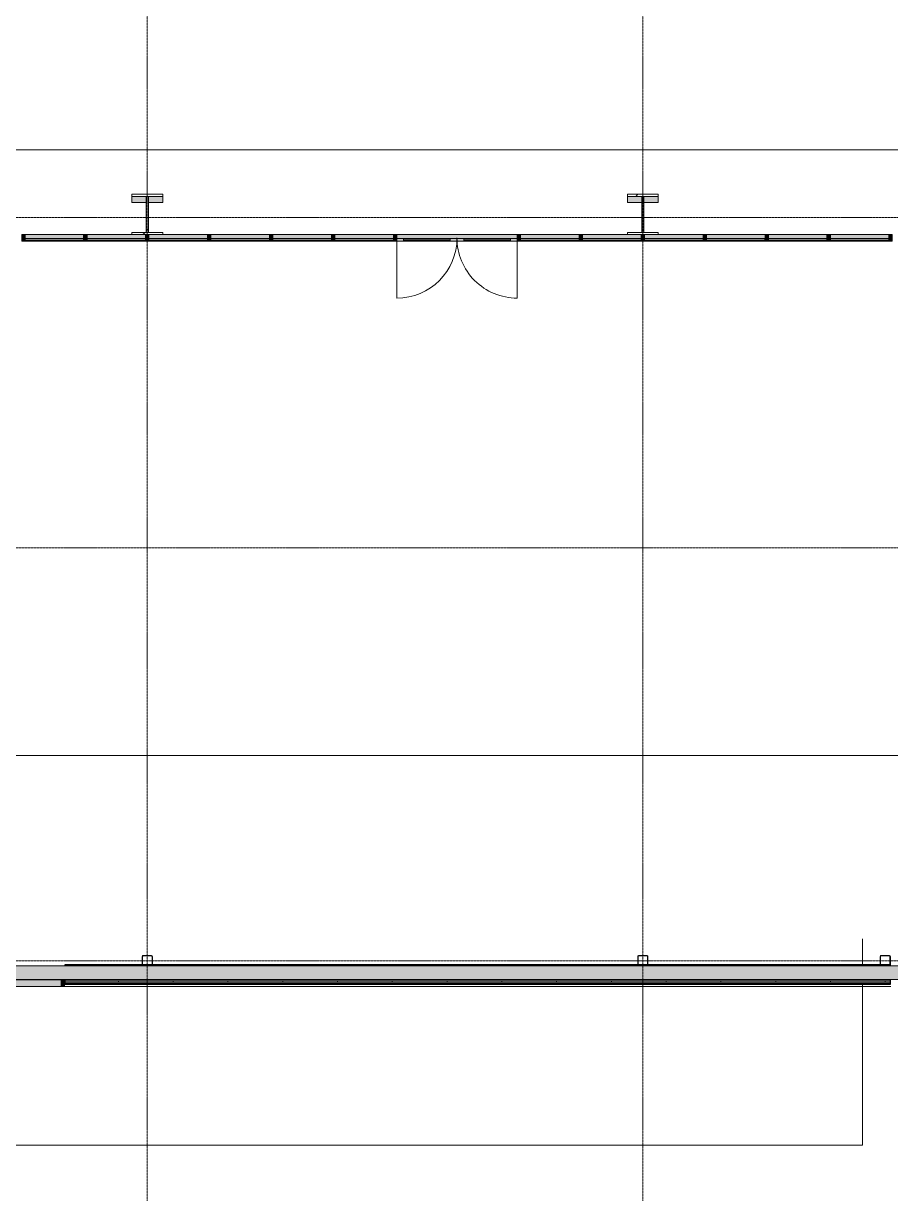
# Model space of a CAD drawing. Header units: inches. Extents: x 19712 to 27543, y -26063 to -18659.
# Drawn here: x 23593 to 24099, y -22920 to -22237 of the extents above; entities that cross this region are included whole.
import ezdxf

# ---------------------------------------------------------------- set-up
doc = ezdxf.new("R2010")
doc.units = ezdxf.units.IN
doc.header["$MEASUREMENT"] = 0
doc.linetypes.add('Grid Line 1_2_', pattern=[0.875, 0.5, -0.125, 0.125, -0.125])
for name, color, linetype, lineweight in [('A-DOOR', 31, 'Continuous', 9), ('A-GLAZ-CURT', 52, 'Continuous', 9), ('A-GLAZ-CWMG', 51, 'Continuous', 9), ('A-WALL', 113, 'Continuous', 9), ('A-WALL-PATT', 111, 'Continuous', 25), ('C-TOPO', 7, 'Continuous', 9), ('Conc', 7, 'Continuous', 9), ('G-ANNO-SYMB', 111, 'Continuous', 9), ('L-SITE-WALL', 31, 'Continuous', 9), ('S-BEAM', 12, 'Continuous', 9), ('S-COLS', 52, 'Continuous', 9), ('S-GRID', 1, 'Continuous', 9)]:
    doc.layers.add(name, color=color, linetype=linetype, lineweight=lineweight)
pattern_1 = [(45, (0, 0), (-25.342707, 25.342707), []), (45, (0, 38.4), (-25.342707, 25.342707), [])]

# ---------------------------------------------------------------- blocks, each defined once
blk = doc.blocks.new('HSS-Hollow Structural Section-Column - HSS6X6X1_4-V2-Site Plan - Phase 1')
at = {"layer": 'S-COLS', "lineweight": 15}
for p, q in [((-3, 2.534), (-3, -2.534)), ((-2.767, -2.534), (-2.767, 2.534)), ((2.534, 3), (-2.534, 3)), ((-2.534, 2.767), (2.534, 2.767)), ((2.767, 2.534), (2.767, -2.534)), ((3, -2.534), (3, 2.534)), ((2.534, -2.767), (-2.534, -2.767)), ((-2.534, -3), (2.534, -3))]:
    blk.add_line(p, q, dxfattribs=at)
for centre, radius, start, end in [((-2.534, 2.534), 0.466, 90, 180), ((-2.534, 2.534), 0.233, 90, 180), ((2.534, 2.534), 0.466, 360, 90), ((2.534, 2.534), 0.233, 0, 90), ((-2.534, -2.534), 0.466, 180, 270), ((-2.534, -2.534), 0.233, 180, 270), ((2.534, -2.534), 0.466, 270, 360), ((2.534, -2.534), 0.233, 270, 360)]:
    blk.add_arc(centre, radius, start, end, dxfattribs=at)
blk = doc.blocks.new('HSS-Hollow Structural Section-Column - HSS6X6X1_4-V3-Site Plan - Phase 1')
at = {"layer": 'S-COLS'}
h = blk.add_hatch(dxfattribs=at)
h.set_pattern_fill('FP_3', color=256, style=0, pattern_type=2)
h.set_pattern_definition([(225, (23954.39, -22784.303), (25.342707, -25.342707), []), (225, (23954.39, -22822.703), (25.342707, -25.342707), [])])
h.paths.add_polyline_path([(-2.53, 3), (-2.86, 2.86), (-3, 2.53), (-2.7, 2.7)], flags=0)
h.paths.add_polyline_path([(2.53, 3), (2.7, 2.7), (3, 2.53), (2.86, 2.86)], flags=0)
h.paths.add_polyline_path([(-2.53, 3), (-2.53, 2.77), (2.53, 2.77), (2.53, 3)], flags=0)
h.paths.add_polyline_path([(-3, -2.53), (-2.86, -2.86), (-2.53, -3), (-2.7, -2.7)], flags=0)
h.paths.add_polyline_path([(-3, 2.53), (-3, -2.53), (-2.77, -2.53), (-2.77, 2.53)], flags=0)
h.paths.add_polyline_path([(3, -2.53), (2.7, -2.7), (2.53, -3), (2.86, -2.86)], flags=0)
h.paths.add_polyline_path([(2.77, 2.53), (2.77, -2.53), (3, -2.53), (3, 2.53)], flags=0)
h.paths.add_polyline_path([(2.53, -2.77), (-2.53, -2.77), (-2.53, -3), (2.53, -3)], flags=0)
at = {"layer": 'S-COLS', "lineweight": 15}
for p, q in [((-3, 2.53), (-3, -2.53)), ((-2.77, -2.53), (-2.77, 2.53)), ((2.53, 3), (-2.53, 3)), ((-2.53, 2.77), (2.53, 2.77)), ((2.77, 2.53), (2.77, -2.53)), ((3, -2.53), (3, 2.53)), ((2.53, -2.77), (-2.53, -2.77)), ((-2.53, -3), (2.53, -3))]:
    blk.add_line(p, q, dxfattribs=at)
for centre, radius, start, end in [((-2.53, 2.53), 0.466, 90, 180), ((-2.53, 2.53), 0.233, 90, 180), ((2.53, 2.53), 0.466, 360, 90), ((2.53, 2.53), 0.233, 0, 90), ((-2.53, -2.53), 0.466, 180, 270), ((-2.53, -2.53), 0.233, 180, 270), ((2.53, -2.53), 0.466, 270, 360), ((2.53, -2.53), 0.233, 270, 360)]:
    blk.add_arc(centre, radius, start, end, dxfattribs=at)
blk = doc.blocks.new('Girt_C - 8_D-767115-Site Plan - Phase 1')
at = {"layer": 'S-BEAM'}
for points in [[(24526.39, -22787.49), (24526.39, -22787.3), (22076.14, -22787.4), (22076.14, -22787.49), (24368.72, -22787.49)], [(24526.39, -22795.12), (24526.39, -22787.49), (22076.14, -22787.49), (22076.14, -22795.12), (24368.72, -22795.12)], [(24526.39, -22795.3), (24526.39, -22795.12), (22076.14, -22795.21), (22076.14, -22795.3), (24368.72, -22795.3)]]:
    blk.add_hatch(color=256, dxfattribs=at).paths.add_polyline_path(points, flags=0)
for p, q in [((23662.36, -22787.3), (23377.92, -22787.3)), ((23951.86, -22787.3), (23667.42, -22787.3)), ((24093.48, -22787.3), (23956.92, -22787.3)), ((24241.36, -22787.3), (24098.55, -22787.3)), ((22076.14, -22795.3), (24526.39, -22795.3))]:
    blk.add_line(p, q, dxfattribs=at)
blk = doc.blocks.new('System Panel - Glazed-809284-Site Plan - Phase 1')
at = {"layer": 'A-GLAZ-CURT', "transparency": 33554649}
blk.add_hatch(color=256, dxfattribs=at).paths.add_polyline_path([(-17.09, 1.25), (-17.09, 0.25), (17.09, 0.25), (17.09, 1.25)], flags=0)
at = {"layer": 'A-GLAZ-CURT'}
for p, q in [((17.09, 1.25), (-17.09, 1.25)), ((-17.09, 1.25), (-17.09, 0.25)), ((-17.09, 0.25), (-17.09, 1.25)), ((17.09, 1.25), (-17.09, 1.25)), ((-17.09, 0.25), (17.09, 0.25)), ((-17.09, 0.25), (17.09, 0.25)), ((17.09, 0.25), (17.09, 1.25)), ((17.09, 1.25), (17.09, 0.25))]:
    blk.add_line(p, q, dxfattribs=at)
blk = doc.blocks.new('Rectangular Mullion - Rectangular Mullion 1-V15-Site Plan - Phase 1')
at = {"layer": 'A-GLAZ-CWMG'}
h = blk.add_hatch(color=256, dxfattribs=at)
h.paths.add_polyline_path([(24462.02, -22364.05), (24496.2, -22364.05), (24496.2, -22363.3), (24462.02, -22363.3)], flags=0)
h.paths.add_polyline_path([(24462.02, -22362.3), (24496.2, -22362.3), (24496.2, -22360.05), (24462.02, -22360.05)], flags=0)
blk.add_hatch(color=256, dxfattribs=at).paths.add_polyline_path([(24496.2, -22363.3), (24496.2, -22362.3), (24462.02, -22362.3), (24462.02, -22363.3)], flags=0)
for p, q in [((24462.02, -22360.05), (24496.2, -22360.05)), ((24462.02, -22364.05), (24496.2, -22364.05))]:
    blk.add_line(p, q, dxfattribs=at)
blk = doc.blocks.new('Rectangular Mullion - Rectangular Mullion 1-809282-Site Plan - Phase 1')
at = {"layer": 'A-GLAZ-CWMG'}
blk.add_hatch(color=256, dxfattribs=at).paths.add_polyline_path([(-1, -2), (-1, 2), (1, 2), (1, -2)], flags=0)
at = {"layer": 'A-GLAZ-CWMG', "lineweight": 13}
for p, q in [((-1, 2), (1, 2)), ((-1, -2), (-1, 2)), ((1, 2), (1, -2)), ((1, -2), (-1, -2))]:
    blk.add_line(p, q, dxfattribs=at)
blk = doc.blocks.new('Door_Single_Storefront - one-809285-Site Plan - Phase 1')
at = {"layer": 'A-DOOR'}
h = blk.add_hatch(color=256, dxfattribs=at)
h.paths.add_polyline_path([(17.59375, 2), (13.59375, 2), (13.59375, 0.25), (17.59375, 0.25)], flags=0)
h.paths.add_polyline_path([(-17.59375, 2), (-17.59375, 0.25), (-13.59375, 0.25), (-13.59375, 2)], flags=0)
h = blk.add_hatch(color=256, dxfattribs=at)
h.paths.add_polyline_path([(13.59375, 2), (-13.59375, 2), (-13.59375, 1.5), (13.59375, 1.5)], flags=0)
h.paths.add_polyline_path([(1.32823, 0.75), (-13.59375, 0.75), (-13.59375, 0.25), (13.59375, 0.25), (13.59375, 0.75)], flags=0)
blk.add_hatch(color=256, dxfattribs=at).paths.add_polyline_path([(1.32823, 1.5), (-13.59375, 1.5), (-13.59375, 0.75), (13.59375, 0.75), (13.59375, 1.5)], flags=0)
for p, q in [((-17.59375, 35.1875), (-17.59375, 0)), ((-13.59375, 2), (-17.59375, 2)), ((-17.59375, 2), (-17.59375, 0.25)), ((-17.59375, 0.25), (-13.59375, 0.25)), ((-13.59375, 0.25), (-13.59375, 2)), ((-13.59375, 2), (13.59375, 2)), ((13.59375, 1.5), (-13.59375, 1.5)), ((-13.59375, 1.5), (-13.59375, 0.75)), ((-13.59375, 0.75), (13.59375, 0.75)), ((13.59375, 0.25), (-13.59375, 0.25)), ((17.59375, 2), (13.59375, 2)), ((13.59375, 2), (13.59375, 0.25)), ((13.59375, 0.75), (13.59375, 1.5)), ((13.59375, 0.25), (17.59375, 0.25)), ((17.59375, 0.25), (17.59375, 2))]:
    blk.add_line(p, q, dxfattribs=at)
blk.add_arc((-17.59375, 0), 35.1875, 360, 90, dxfattribs=at)
blk = doc.blocks.new('Door_Single_Storefront - one-809286-Site Plan - Phase 1')
at = {"layer": 'A-DOOR'}
h = blk.add_hatch(color=256, dxfattribs=at)
h.paths.add_polyline_path([(-13.59375, -2), (-13.59375, -0.25), (-17.59375, -0.25), (-17.59375, -2)], flags=0)
h.paths.add_polyline_path([(13.59375, -2), (17.59375, -2), (17.59375, -0.25), (13.59375, -0.25)], flags=0)
h = blk.add_hatch(color=256, dxfattribs=at)
h.paths.add_polyline_path([(13.59375, -2), (13.59375, -1.5), (-13.59375, -1.5), (-13.59375, -2)], flags=0)
h.paths.add_polyline_path([(13.59375, -0.75), (13.59375, -0.25), (-13.59375, -0.25), (-13.59375, -0.75)], flags=0)
blk.add_hatch(color=256, dxfattribs=at).paths.add_polyline_path([(13.59375, -1.5), (13.59375, -0.75), (-13.59375, -0.75), (-13.59375, -1.5)], flags=0)
for p, q in [((-17.59375, -35.1875), (-17.59375, 0)), ((-17.59375, -2), (-17.59375, -0.25)), ((-17.59375, -0.25), (-13.59375, -0.25)), ((-13.59375, -2), (-17.59375, -2)), ((-13.59375, -0.25), (-13.59375, -2)), ((13.59375, -0.25), (-13.59375, -0.25)), ((-13.59375, -1.5), (-13.59375, -0.75)), ((-13.59375, -0.75), (13.59375, -0.75)), ((13.59375, -1.5), (-13.59375, -1.5)), ((-13.59375, -2), (13.59375, -2)), ((13.59375, -2), (13.59375, -0.25)), ((13.59375, -0.25), (17.59375, -0.25)), ((13.59375, -0.75), (13.59375, -1.5)), ((17.59375, -2), (13.59375, -2)), ((17.59375, -0.25), (17.59375, -2))]:
    blk.add_line(p, q, dxfattribs=at)
blk.add_arc((-17.59375, 0), 35.1875, 270, 0, dxfattribs=at)
blk = doc.blocks.new('Rectangular Mullion - Rectangular Mullion 1-V16-Site Plan - Phase 1')
at = {"layer": 'A-GLAZ-CWMG'}
h = blk.add_hatch(color=256, dxfattribs=at)
h.paths.add_polyline_path([(24244.89, -22364.05), (24279.08, -22364.05), (24279.08, -22363.3), (24244.89, -22363.3)], flags=0)
h.paths.add_polyline_path([(24244.89, -22362.3), (24279.08, -22362.3), (24279.08, -22360.05), (24244.89, -22360.05)], flags=0)
blk.add_hatch(color=256, dxfattribs=at).paths.add_polyline_path([(24279.08, -22363.3), (24279.08, -22362.3), (24244.89, -22362.3), (24244.89, -22363.3)], flags=0)
for p, q in [((24252.89, -22360.05), (24279.08, -22360.05)), ((24244.89, -22364.05), (24279.08, -22364.05))]:
    blk.add_line(p, q, dxfattribs=at)
blk = doc.blocks.new('Rectangular Mullion - Rectangular Mullion 1-769167-Site Plan - Phase 1')
at = {"layer": 'A-GLAZ-CWMG'}
h = blk.add_hatch(color=256, dxfattribs=at)
h.paths.add_polyline_path([(24498.2, -22364.05), (24532.39, -22364.05), (24532.39, -22363.3), (24498.2, -22363.3)], flags=0)
h.paths.add_polyline_path([(24524.39, -22362.3), (24532.39, -22362.3), (24532.39, -22360.05), (24498.2, -22360.05), (24498.2, -22362.3)], flags=0)
blk.add_hatch(color=256, dxfattribs=at).paths.add_polyline_path([(24532.39, -22363.3), (24532.39, -22362.3), (24498.2, -22362.3), (24498.2, -22363.3)], flags=0)
for p, q in [((24498.2, -22360.05), (24524.39, -22360.05)), ((24498.2, -22364.05), (24532.39, -22364.05))]:
    blk.add_line(p, q, dxfattribs=at)
blk = doc.blocks.new('Rectangular Mullion - Rectangular Mullion 1-769168-Site Plan - Phase 1')
at = {"layer": 'A-GLAZ-CWMG'}
blk.add_hatch(color=256, dxfattribs=at).paths.add_polyline_path([(24368.72, -22362.3), (24387.64, -22362.3), (24387.64, -22360.05), (24352.45, -22360.05), (24352.45, -22362.3), (24356.45, -22362.3)], flags=0)
blk.add_line((24352.45, -22360.05), (24387.64, -22360.05), dxfattribs=at)
blk = doc.blocks.new('Rectangular Mullion - Rectangular Mullion 1-769169-Site Plan - Phase 1')
at = {"layer": 'A-GLAZ-CWMG'}
blk.add_hatch(color=256, dxfattribs=at).paths.add_polyline_path([(24348.45, -22362.3), (24352.45, -22362.3), (24352.45, -22360.05), (24317.27, -22360.05), (24317.27, -22362.3), (24321.27, -22362.3)], flags=0)
blk.add_line((24317.27, -22360.05), (24352.45, -22360.05), dxfattribs=at)
blk = doc.blocks.new('Rectangular Mullion - Rectangular Mullion 1-V17-Site Plan - Phase 1')
at = {"layer": 'A-GLAZ-CWMG'}
blk.add_hatch(color=256, dxfattribs=at).paths.add_polyline_path([(-1, -2), (-1, 2), (1, 2), (1, -2)], flags=0)
at = {"layer": 'A-GLAZ-CWMG', "lineweight": 13}
for p, q in [((-1, 2), (1, 2)), ((-1, -2), (-1, 2)), ((1, 2), (1, -0.25)), ((1, -2), (-1, -2))]:
    blk.add_line(p, q, dxfattribs=at)
blk = doc.blocks.new('Rectangular Mullion - Rectangular Mullion 1-V18-Site Plan - Phase 1')
at = {"layer": 'A-GLAZ-CWMG'}
blk.add_hatch(color=256, dxfattribs=at).paths.add_polyline_path([(-1, -2), (-1, 2), (1, 2), (1, -2)], flags=0)
at = {"layer": 'A-GLAZ-CWMG', "lineweight": 13}
for p, q in [((-1, 2), (1, 2)), ((-1, -0.25), (-1, 2)), ((1, 2), (1, -2)), ((1, -2), (-1, -2))]:
    blk.add_line(p, q, dxfattribs=at)
blk = doc.blocks.new('HSS-Hollow Structural Section-Column - HSS6X6X1_4-V23-Site Plan - Phase 1')
at = {"layer": 'S-COLS'}
h = blk.add_hatch(dxfattribs=at)
h.set_pattern_fill('FP_10', color=256, style=0, pattern_type=2)
h.set_pattern_definition([(225, (24096.015, -22784.303), (25.342707, -25.342707), []), (225, (24096.015, -22822.703), (25.342707, -25.342707), [])])
h.paths.add_polyline_path([(-2.53, 3), (-2.86, 2.86), (-3, 2.53), (-2.7, 2.7)], flags=0)
h.paths.add_polyline_path([(2.53, 3), (-2.53, 3), (-2.53, 2.77), (2.53, 2.77)], flags=0)
h.paths.add_polyline_path([(2.53, 3), (2.7, 2.7), (3, 2.53), (2.86, 2.86)], flags=0)
h.paths.add_polyline_path([(-3, -2.53), (-2.86, -2.86), (-2.53, -3), (-2.7, -2.7)], flags=0)
h.paths.add_polyline_path([(-2.77, 2.53), (-3, 2.53), (-3, -2.53), (-2.77, -2.53)], flags=0)
h.paths.add_polyline_path([(3, -2.53), (2.7, -2.7), (2.53, -3), (2.86, -2.86)], flags=0)
h.paths.add_polyline_path([(3, 2.53), (2.77, 2.53), (2.77, -2.53), (3, -2.53)], flags=0)
h.paths.add_polyline_path([(2.53, -2.77), (-2.53, -2.77), (-2.53, -3), (2.53, -3)], flags=0)
at = {"layer": 'S-COLS', "lineweight": 15}
for p, q in [((-3, 2.53), (-3, -2.53)), ((-2.77, -2.53), (-2.77, 2.53)), ((2.53, 3), (-2.53, 3)), ((-2.53, 2.77), (2.53, 2.77)), ((2.77, 2.53), (2.77, -2.53)), ((3, -2.53), (3, 2.53)), ((2.53, -2.77), (-2.53, -2.77)), ((-2.53, -3), (2.53, -3))]:
    blk.add_line(p, q, dxfattribs=at)
for centre, radius, start, end in [((-2.53, 2.53), 0.466, 90, 180), ((-2.53, 2.53), 0.233, 90, 180), ((2.53, 2.53), 0.466, 360, 90), ((2.53, 2.53), 0.233, 0, 90), ((-2.53, -2.53), 0.466, 180, 270), ((-2.53, -2.53), 0.233, 180, 270), ((2.53, -2.53), 0.466, 270, 360), ((2.53, -2.53), 0.233, 270, 360)]:
    blk.add_arc(centre, radius, start, end, dxfattribs=at)
blk = doc.blocks.new('Rectangular Mullion - Rectangular Mullion 1-789464-Site Plan - Phase 1')
at = {"layer": 'A-GLAZ-CWMG'}
blk.add_hatch(color=256, dxfattribs=at).paths.add_polyline_path([(25097.73, -22799.43), (25110.27, -22799.43), (25110.27, -22795.43), (25080.02, -22795.43), (25080.02, -22799.43)], flags=0)
for p, q in [((25110.27, -22795.43), (25080.02, -22795.43)), ((25110.27, -22799.43), (25080.02, -22799.43))]:
    blk.add_line(p, q, dxfattribs=at)
blk = doc.blocks.new('Rectangular Mullion - Rectangular Mullion 1-827457-Site Plan - Phase 1')
at = {"layer": 'A-GLAZ-CWMG'}
blk.add_hatch(color=256, dxfattribs=at).paths.add_polyline_path([(0, 2), (0, -2), (-2, -2), (-2, 2)], flags=0)
at = {"layer": 'A-GLAZ-CWMG', "lineweight": 13}
for p, q in [((-2, 2), (0, 2)), ((-2, -2), (-2, 2)), ((0, 2), (0, -2)), ((0, -2), (-2, -2))]:
    blk.add_line(p, q, dxfattribs=at)

msp = doc.modelspace()

# ---------------------------------------------------------------- hatches: boundary and pattern name
at = {"layer": 'A-WALL-PATT', "lineweight": 9}
h = msp.add_hatch(dxfattribs=at)
h.set_pattern_fill('FP_8', color=256, style=0, pattern_type=2)
h.set_pattern_definition([(0, (0, 0), (0, 32), []), (90, (0, 0), (-32, 2e-15), [])])
h.paths.add_polyline_path([(23616.77, -22796.8), (24099.02, -22796.8), (24099.02, -22796.05), (23616.77, -22796.05)], flags=0)
at = {"layer": 'L-SITE-WALL'}
h = msp.add_hatch(color=256, dxfattribs=at)
h.paths.add_polyline_path([(23662.36, -22787.3), (23662.03, -22787.17), (23662.03, -22786.91), (23662.23, -22787.07)], flags=0)
h.paths.add_polyline_path([(23951.86, -22787.3), (23951.53, -22787.17), (23951.53, -22786.91), (23951.73, -22787.07)], flags=0)
h.paths.add_polyline_path([(24093.48, -22787.3), (24093.15, -22787.17), (24093.02, -22786.84), (24093.35, -22787.07)], flags=0)
h.paths.add_polyline_path([(23616.77, -22787.3), (23662.36, -22787.3), (23662.36, -22787.07), (23667.42, -22787.07), (23667.42, -22787.3), (23951.86, -22787.3), (23951.86, -22787.07), (23956.92, -22787.07), (23956.92, -22787.3), (24093.48, -22787.3), (24093.48, -22787.07), (24098.55, -22787.07), (24098.55, -22787.3), (24099.02, -22787.3), (24099.02, -22786.84), (24098.78, -22786.84), (24098.71, -22786.68), (24093.25, -22786.68), (24093.25, -22786.84), (24093.02, -22786.84), (24092.95, -22786.68), (23957.39, -22786.68), (23957.39, -22786.84), (23957.16, -22786.84), (23957.09, -22786.68), (23951.62, -22786.68), (23951.53, -22786.84), (23951.39, -22786.84), (23951.32, -22786.68), (23667.89, -22786.68), (23667.89, -22786.84), (23667.66, -22786.84), (23667.59, -22786.68), (23662.12, -22786.68), (23662.03, -22786.84), (23661.89, -22786.84), (23661.82, -22786.68), (23616.77, -22786.68), (23616.77, -22787.17)], flags=0)
h.paths.add_polyline_path([(23667.42, -22787.3), (23667.75, -22786.91), (23667.89, -22786.84), (23667.66, -22787.21)], flags=0)
h.paths.add_polyline_path([(23956.92, -22787.3), (23957.16, -22786.96), (23957.39, -22786.84), (23957.25, -22787.17), (23957.09, -22787.23)], flags=0)
h.paths.add_polyline_path([(24098.55, -22787.3), (24098.88, -22786.91), (24099.02, -22786.84), (24098.88, -22787.17), (24098.71, -22787.23)], flags=0)
for points in [[(23616.77, -22796.05), (24099.02, -22796.05), (24099.02, -22795.3), (23616.77, -22795.3)], [(23616.77, -22797.68), (24099.02, -22797.68), (24099.02, -22796.8), (23616.77, -22796.8)], [(23616.77, -22797.93), (24099.02, -22797.93), (24099.02, -22797.68), (23616.77, -22797.68)]]:
    msp.add_hatch(color=256, dxfattribs=at).paths.add_polyline_path(points, flags=0)
at = {"layer": 'S-COLS'}
h = msp.add_hatch(color=256, dxfattribs=at)
h.paths.add_polyline_path([(23664.27, -22341.31), (23664.27, -22337.8), (23655.89, -22337.8), (23655.89, -22341.31)], flags=0)
h.paths.add_polyline_path([(23673.89, -22341.31), (23673.89, -22337.8), (23665.52, -22337.8), (23665.52, -22341.31)], flags=0)
h = msp.add_hatch(dxfattribs=at)
h.set_pattern_fill('FP_1', color=256, style=0, pattern_type=2)
h.set_pattern_definition(pattern_1)
h.paths.add_polyline_path([(23665.52, -22358.8), (23665.52, -22337.8), (23664.27, -22337.8), (23664.27, -22358.8)], flags=0)
h = msp.add_hatch(dxfattribs=at)
h.set_pattern_fill('FP_1', color=256, style=0, pattern_type=2)
h.set_pattern_definition(pattern_1)
h.paths.add_polyline_path([(23963.39, -22337.8), (23963.39, -22336.55), (23945.39, -22336.55), (23945.39, -22337.8)], flags=0)
h = msp.add_hatch(color=256, dxfattribs=at)
h.paths.add_polyline_path([(23953.77, -22341.31), (23953.77, -22337.8), (23945.39, -22337.8), (23945.39, -22341.31)], flags=0)
h.paths.add_polyline_path([(23963.39, -22341.31), (23963.39, -22337.8), (23955.02, -22337.8), (23955.02, -22341.31)], flags=0)
h = msp.add_hatch(dxfattribs=at)
h.set_pattern_fill('FP_1', color=256, style=0, pattern_type=2)
h.set_pattern_definition(pattern_1)
h.paths.add_polyline_path([(23673.89, -22360.05), (23673.89, -22358.8), (23655.89, -22358.8), (23655.89, -22360.05)], flags=0)

# ---------------------------------------------------------------- linework, layer by layer
at = {"layer": 'A-WALL'}
for p, q in [((24099.02, -22796.05), (23616.77, -22796.05)), ((24099.02, -22796.8), (23616.77, -22796.8)), ((24099.02, -22797.68), (23616.77, -22797.68))]:
    msp.add_line(p, q, dxfattribs=at)
at = {"layer": 'C-TOPO'}
msp.add_line((24099.27, -22799.43), (23616.52, -22799.43), dxfattribs=at)
at = {"layer": 'Conc'}
for p, q in [((24082.77, -22786.68), (24082.77, -22771.59)), ((24082.77, -22892.07), (24082.77, -22797.93)), ((22135.02, -22892.07), (24082.77, -22892.07))]:
    msp.add_line(p, q, dxfattribs=at)
at = {"layer": 'G-ANNO-SYMB'}
for p, q in [((27080.52, -22310.53), (20003.25, -22310.53)), ((27068.75, -22664.44), (19991.49, -22664.44))]:
    msp.add_line(p, q, dxfattribs=at)
at = {"layer": 'L-SITE-WALL', "lineweight": 25}
for p, q in [((23661.89, -22786.68), (23616.77, -22786.68)), ((23616.77, -22786.68), (23616.77, -22787.33)), ((23667.66, -22786.68), (23662.12, -22786.68)), ((23951.39, -22786.68), (23667.89, -22786.68)), ((23957.16, -22786.68), (23951.62, -22786.68)), ((24093.02, -22786.68), (23957.39, -22786.68)), ((24098.79, -22786.68), (24093.24, -22786.68)), ((24099.02, -22787.34), (24099.02, -22786.84)), ((23616.77, -22795.28), (23616.77, -22797.93)), ((24099.02, -22797.93), (24099.02, -22795.28)), ((23616.77, -22797.93), (24099.02, -22797.93))]:
    msp.add_line(p, q, dxfattribs=at)
at = {"layer": 'S-BEAM'}
for p, q in [((23377.92, -22787.3), (23662.36, -22787.3)), ((23667.42, -22787.3), (23951.86, -22787.3)), ((23956.92, -22787.3), (24093.48, -22787.3)), ((24098.55, -22787.3), (24241.36, -22787.3))]:
    msp.add_line(p, q, dxfattribs=at)
at = {"layer": 'S-COLS', "lineweight": 15}
for p, q in [((23673.89, -22336.55), (23655.89, -22336.55)), ((23655.89, -22336.55), (23655.89, -22337.8)), ((23655.89, -22337.8), (23673.89, -22337.8)), ((23665.52, -22337.8), (23664.27, -22337.8)), ((23664.27, -22337.8), (23664.27, -22358.8)), ((23665.52, -22358.8), (23665.52, -22337.8)), ((23673.89, -22337.8), (23673.89, -22336.55)), ((23963.39, -22336.55), (23945.39, -22336.55)), ((23945.39, -22336.55), (23945.39, -22337.8)), ((23945.39, -22337.8), (23963.39, -22337.8)), ((23955.02, -22337.8), (23953.77, -22337.8)), ((23953.77, -22337.8), (23953.77, -22358.8)), ((23955.02, -22358.8), (23955.02, -22337.8)), ((23963.39, -22337.8), (23963.39, -22336.55)), ((23655.89, -22358.8), (23655.89, -22360.05)), ((23673.89, -22358.8), (23655.89, -22358.8)), ((23655.89, -22360.05), (23673.89, -22360.05)), ((23664.27, -22358.8), (23665.52, -22358.8)), ((23673.89, -22360.05), (23673.89, -22358.8)), ((23945.39, -22358.8), (23945.39, -22360.05)), ((23963.39, -22358.8), (23945.39, -22358.8)), ((23945.39, -22360.05), (23963.39, -22360.05)), ((23953.77, -22358.8), (23955.02, -22358.8)), ((23963.39, -22360.05), (23963.39, -22358.8))]:
    msp.add_line(p, q, dxfattribs=at)
at = {"layer": 'S-COLS'}
for p, q in [((23655.89, -22337.8), (23655.89, -22341.31)), ((23673.89, -22337.8), (23673.89, -22341.31)), ((23945.39, -22337.8), (23945.39, -22341.31)), ((23963.39, -22337.8), (23963.39, -22341.31)), ((23664.27, -22341.31), (23655.89, -22341.31)), ((23673.89, -22341.31), (23665.52, -22341.31)), ((23953.77, -22341.31), (23945.39, -22341.31)), ((23963.39, -22341.31), (23955.02, -22341.31))]:
    msp.add_line(p, q, dxfattribs=at)
at = {"layer": 'S-GRID', "linetype": 'Grid Line 1_2_'}
for p, q in [((23664.89, -23874.7), (23664.89, -18787.2)), ((23954.39, -23874.7), (23954.39, -18787.2)), ((27542.72, -22350.05), (19848.99, -22350.05)), ((27542.72, -22543.05), (19848.99, -22543.05)), ((27542.72, -22784.3), (19848.99, -22784.3))]:
    msp.add_line(p, q, dxfattribs=at)

# ---------------------------------------------------------------- block references
at = {"layer": 'A-DOOR'}
msp.add_blockref('Door_Single_Storefront - one-809286-Site Plan - Phase 1', (23828.23, -22362.05), dxfattribs=at)
at = {"layer": 'A-DOOR', "rotation": 180}
msp.add_blockref('Door_Single_Storefront - one-809285-Site Plan - Phase 1', (23863.42, -22362.05), dxfattribs=at)
at = {"layer": 'A-GLAZ-CURT', "rotation": 180}
for p in [(23610.61, -22362.05), (23646.8, -22362.05), (23682.98, -22362.05), (23719.17, -22362.05), (23755.36, -22362.05), (23791.55, -22362.05), (23900.11, -22362.05), (23936.3, -22362.05), (23972.48, -22362.05), (24008.67, -22362.05), (24044.86, -22362.05), (24081.05, -22362.05)]:
    msp.add_blockref('System Panel - Glazed-809284-Site Plan - Phase 1', p, dxfattribs=at)
at = {"layer": 'A-GLAZ-CWMG', "extrusion": (0, 0, -1)}
for name, p in [('Rectangular Mullion - Rectangular Mullion 1-809282-Site Plan - Phase 1', (-23592.52, -22362.05)), ('Rectangular Mullion - Rectangular Mullion 1-809282-Site Plan - Phase 1', (-23628.7, -22362.05)), ('Rectangular Mullion - Rectangular Mullion 1-809282-Site Plan - Phase 1', (-23664.89, -22362.05)), ('Rectangular Mullion - Rectangular Mullion 1-809282-Site Plan - Phase 1', (-23701.08, -22362.05)), ('Rectangular Mullion - Rectangular Mullion 1-809282-Site Plan - Phase 1', (-23737.27, -22362.05)), ('Rectangular Mullion - Rectangular Mullion 1-809282-Site Plan - Phase 1', (-23773.45, -22362.05)), ('Rectangular Mullion - Rectangular Mullion 1-V18-Site Plan - Phase 1', (-23809.64, -22362.05)), ('Rectangular Mullion - Rectangular Mullion 1-V17-Site Plan - Phase 1', (-23882.02, -22362.05)), ('Rectangular Mullion - Rectangular Mullion 1-809282-Site Plan - Phase 1', (-23918.2, -22362.05)), ('Rectangular Mullion - Rectangular Mullion 1-809282-Site Plan - Phase 1', (-23954.39, -22362.05)), ('Rectangular Mullion - Rectangular Mullion 1-809282-Site Plan - Phase 1', (-23990.58, -22362.05)), ('Rectangular Mullion - Rectangular Mullion 1-809282-Site Plan - Phase 1', (-24026.77, -22362.05)), ('Rectangular Mullion - Rectangular Mullion 1-809282-Site Plan - Phase 1', (-24062.95, -22362.05)), ('Rectangular Mullion - Rectangular Mullion 1-809282-Site Plan - Phase 1', (-24099.14, -22362.05))]:
    msp.add_blockref(name, p, dxfattribs=at)
at = {"layer": 'A-GLAZ-CWMG'}
for name, p in [('Rectangular Mullion - Rectangular Mullion 1-V15-Site Plan - Phase 1', (-868.5, 0)), ('Rectangular Mullion - Rectangular Mullion 1-769167-Site Plan - Phase 1', (-868.5, 0)), ('Rectangular Mullion - Rectangular Mullion 1-V16-Site Plan - Phase 1', (-579, 0)), ('Rectangular Mullion - Rectangular Mullion 1-V15-Site Plan - Phase 1', (-759.94, 0)), ('Rectangular Mullion - Rectangular Mullion 1-V15-Site Plan - Phase 1', (-723.75, 0)), ('Rectangular Mullion - Rectangular Mullion 1-V15-Site Plan - Phase 1', (-687.56, 0)), ('Rectangular Mullion - Rectangular Mullion 1-769169-Site Plan - Phase 1', (-506.62, 0)), ('Rectangular Mullion - Rectangular Mullion 1-769168-Site Plan - Phase 1', (-506.62, 0)), ('Rectangular Mullion - Rectangular Mullion 1-V15-Site Plan - Phase 1', (-579, 0)), ('Rectangular Mullion - Rectangular Mullion 1-769167-Site Plan - Phase 1', (-579, 0)), ('Rectangular Mullion - Rectangular Mullion 1-V16-Site Plan - Phase 1', (-289.5, 0)), ('Rectangular Mullion - Rectangular Mullion 1-V15-Site Plan - Phase 1', (-470.44, 0)), ('Rectangular Mullion - Rectangular Mullion 1-V15-Site Plan - Phase 1', (-434.25, 0)), ('Rectangular Mullion - Rectangular Mullion 1-V15-Site Plan - Phase 1', (-398.06, 0)), ('Rectangular Mullion - Rectangular Mullion 1-789464-Site Plan - Phase 1', (-1495.75, 0))]:
    msp.add_blockref(name, p, dxfattribs=at)
at = {"layer": 'A-GLAZ-CWMG', "extrusion": (0, 0, -1), "rotation": 180}
msp.add_blockref('Rectangular Mullion - Rectangular Mullion 1-827457-Site Plan - Phase 1', (-23616.52, -22797.43), dxfattribs=at)
at = {"layer": 'S-BEAM'}
msp.add_blockref('Girt_C - 8_D-767115-Site Plan - Phase 1', (0, 0), dxfattribs=at)
at = {"layer": 'S-COLS', "rotation": 180}
for name, p in [('HSS-Hollow Structural Section-Column - HSS6X6X1_4-V2-Site Plan - Phase 1', (23664.89, -22784.3)), ('HSS-Hollow Structural Section-Column - HSS6X6X1_4-V3-Site Plan - Phase 1', (23954.39, -22784.3)), ('HSS-Hollow Structural Section-Column - HSS6X6X1_4-V23-Site Plan - Phase 1', (24096.02, -22784.3))]:
    msp.add_blockref(name, p, dxfattribs=at)

doc.saveas('drawing.dxf')
